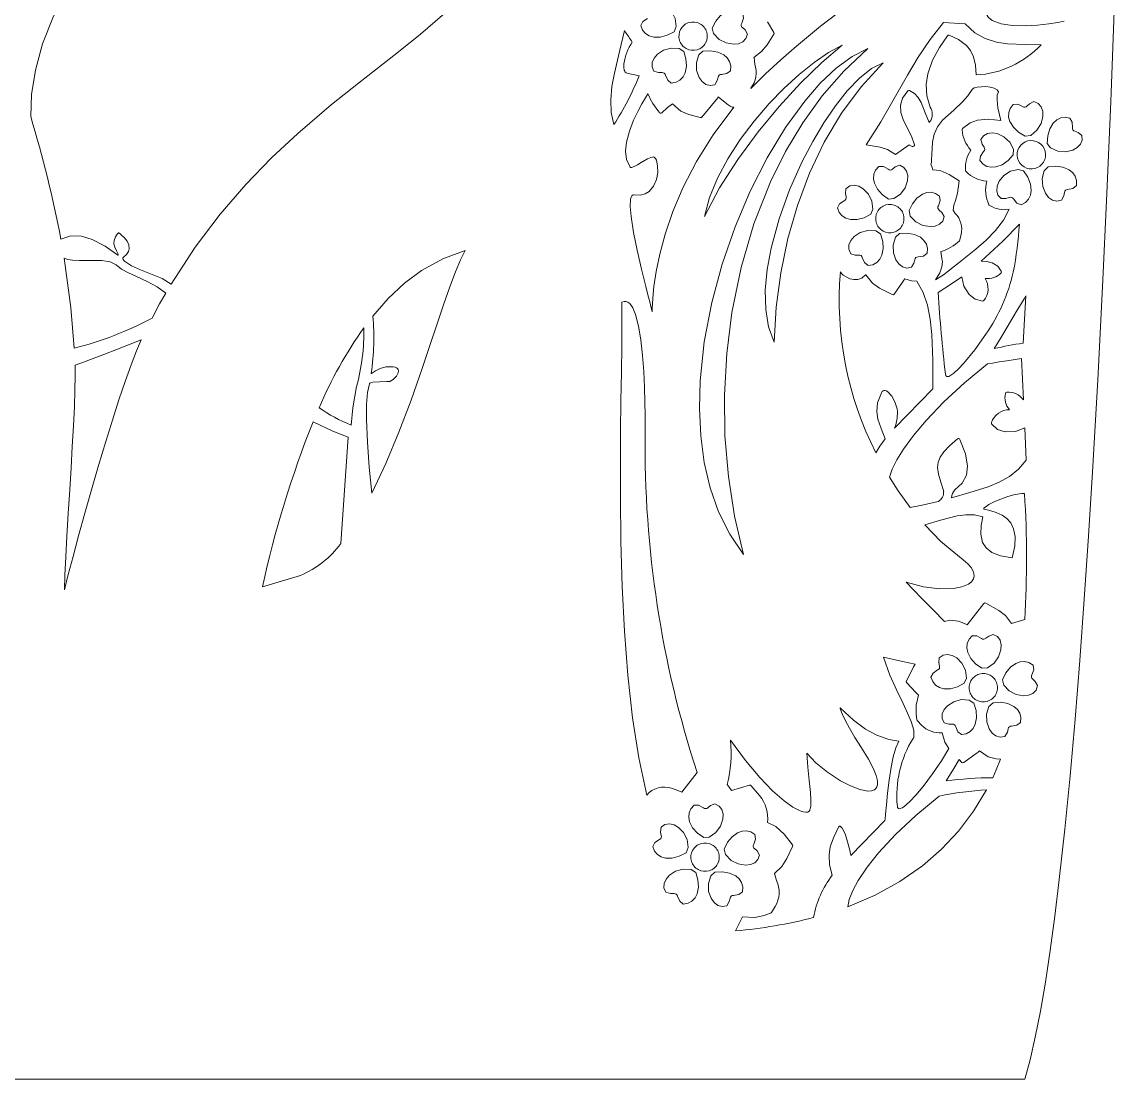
# Model space of a CAD drawing. Header units: millimetres. Extents: x -293 to 293, y -280 to 280.
# Drawn here: x -57.1 to 289.4, y -280.3 to 55 of the extents above; entities that cross this region are included whole.
import ezdxf

# ---------------------------------------------------------------- set-up
doc = ezdxf.new("R2010")
doc.units = ezdxf.units.MM

msp = doc.modelspace()

# ---------------------------------------------------------------- linework, layer by layer
at = {"color": 7, "linetype": 'Continuous', "lineweight": 15}
for p, q in [((134.04, 52.25), (134.29, 51.91)), ((149.83, 51.93), (150.51, 53.55)), ((161.94, 53.02), (162.35, 51.31)), ((181.5, 51.63), (179.44, 55.08)), ((235.31, 54.88), (242.16, 54.38)), ((179.3, 47.73), (181.48, 51.1)), ((152.87, 45.62), (151.41, 46.59)), ((158.94, 45.75), (157.64, 44.56)), ((175.18, 43.65), (175.07, 43.76)), ((175.44, 41.6), (175.18, 43.65)), ((163.68, 30.99), (163.75, 31.29)), ((158.65, 24.86), (163.68, 30.99)), ((154.5, 25.65), (158.14, 24.69)), ((231.01, 23.49), (230.69, 23.15)), ((261.2, 18.77), (262.94, 19.04)), ((215.21, 15.28), (210.79, 16.05)), ((224.38, 16.08), (220.03, 12.92)), ((225.31, 15.54), (224.38, 16.08)), ((257.41, 12.89), (257.48, 14.65)), ((268.19, 16.5), (269.22, 15.07)), ((260.68, 7.77), (258.99, 8.26)), ((268.45, 9.01), (267.2, 7.77)), ((240.25, 4.6), (237.07, 6.66)), ((239.75, 0.75), (240.25, 4.6)), ((217.82, -1.16), (219.57, -1.03)), ((212.23, -5.94), (212.91, -4.32)), ((224.34, -4.84), (224.75, -6.56)), ((239.01, -5.71), (238.31, -4.64)), ((215.27, -12.24), (213.81, -11.27)), ((221.35, -12.12), (220.05, -13.3)), ((240.38, -14.39), (240.85, -12.41)), ((-43.66, -19.92), (-43.67, -19.92)), ((210.55, -25.21), (210.69, -25.15)), ((219.66, -31.32), (222.3, -27.49)), ((235.31, -25.25), (232.73, -26.77)), ((214.97, -29.38), (219.02, -31.48)), ((261.41, -31.82), (260.55, -46.89)), ((260.04, -51.72), (260.64, -64.9)), ((231.87, -61.33), (219.73, -73.86)), ((261.04, -73.73), (261.5, -83.99)), ((46.44, -76.67), (44.05, -110.41)), ((31.29, -120.53), (19.23, -124.21)), ((248.04, -129.45), (242.84, -136.18)), ((252.83, -131.66), (248.69, -129.32)), ((261.05, -134.51), (256.88, -135.75)), ((225.43, -150.24), (223.52, -154.03)), ((247.46, -149.97), (249.22, -149.84)), ((223.6, -154.6), (226.49, -157.66)), ((241.88, -154.75), (242.56, -153.13)), ((253.99, -153.66), (254.4, -155.37)), ((244.92, -161.05), (243.46, -160.08)), ((250.99, -160.93), (249.69, -162.11)), ((226.61, -164.43), (226.85, -166.37)), ((226.99, -166.65), (228.31, -168.05)), ((240.23, -178.97), (241.08, -179.87)), ((241.74, -179.93), (245.67, -177.03)), ((251.94, -178.71), (253.34, -178.88)), ((157.09, -183.08), (152.29, -189.31)), ((173.73, -187.12), (167.99, -188.82)), ((176.91, -190.36), (174.25, -187.28)), ((216.6, -198.42), (205.93, -209.43)), ((159.21, -203.71), (160.97, -203.58)), ((187.34, -206.01), (184.74, -202.67)), ((153.63, -208.49), (154.3, -206.87)), ((165.74, -207.4), (166.15, -209.11)), ((185.54, -210.37), (187.4, -206.54)), ((156.67, -214.8), (155.21, -213.82)), ((162.74, -214.67), (161.44, -215.86)), ((182.3, -217.32), (181.64, -215.12)), ((178.4, -228.39), (180.43, -227.64)), ((180.68, -227.44), (181.86, -225.56)), ((169.31, -233.32), (171.5, -228.86)), ((261.04, -280.33), (-261.28, -280.33))]:
    msp.add_line(p, q, dxfattribs=at)
at = {"color": 7, "linetype": 'Continuous', "lineweight": 15, "flags": 128}
for points in [[(23.61, 115.96), (12.69, 111.82), (2.75, 107.15), (-6.26, 102.03), (-14.36, 96.51), (-21.6, 90.66), (-27.89, 84.68), (-33.42, 78.51), (-38.22, 72.22), (-42.32, 65.89), (-47.03, 56.89), (-50.49, 48.11), (-52.78, 39.74), (-54.02, 31.98), (-54.29, 25.01)], [(-9.73, -28.13), (-2.09, -16.44), (5.82, -5.96), (13.92, 3.46), (22.14, 11.96), (30.41, 19.67), (41.17, 28.84), (51.73, 37.22), (61.9, 45.15), (69.33, 51.11), (76.36, 57.13), (82.93, 63.34), (88.95, 69.91), (94.37, 76.96), (99.09, 84.65), (103.05, 93.11)], [(150.51, 53.55), (150.16, 56.07), (149.05, 58.27), (147.41, 59.96), (145.99, 60.77), (144.53, 61.1), (143.13, 60.87), (141.9, 59.99)], [(273.55, 55.21), (271.59, 54.84), (268.67, 54.4), (265.11, 54.01), (261.24, 53.78), (257.21, 53.85), (253.57, 54.37), (250.7, 55.46), (249.55, 56.39), (248.84, 57.58), (248.64, 59.05), (249.01, 60.82)], [(141.36, 56.14), (139.93, 55.17), (139.26, 53.88)], [(171.64, 57.65), (170.34, 58.49), (168.97, 58.84), (167.56, 58.74), (166.18, 58.23), (164.46, 56.99), (163.01, 55.22), (161.94, 53.02)], [(171.27, 54.59), (171.85, 56.22), (171.64, 57.65)], [(289.42, 58.38), (288.35, 29.79), (287.14, 0.56), (285.77, -28.97), (284.26, -58.49), (282.59, -87.65), (281.31, -108.1), (279.95, -128.08), (278.52, -147.49), (277.01, -166.19), (275.42, -184.09), (273.75, -201.04), (272.01, -216.95), (270.58, -228.63), (269.11, -239.53), (267.59, -249.6), (266.03, -258.77), (264.41, -266.98), (262.75, -274.19), (261.04, -280.33)], [(130.71, 22.46), (129.85, 26.26), (129.71, 30.3), (130.11, 34.51), (130.89, 38.81), (132.51, 45.62), (134.04, 52.25)], [(139.26, 53.88), (139.81, 52.44), (140.72, 51.35), (141.92, 50.61), (143.34, 50.21), (145.45, 50.2), (147.67, 50.77), (149.83, 51.93)], [(173.09, 51.17), (172.32, 52.47), (171.52, 53.22)], [(210.79, 16.05), (215.35, 23.31), (219.59, 30.71), (223.81, 38.11), (227.29, 43.85), (231.08, 49.46), (235.31, 54.88)], [(242.16, 54.38), (245.22, 51.61), (248.54, 49.75), (252.04, 48.63), (255.62, 48.06), (261.14, 47.83), (266.22, 47.77)], [(162.35, 51.31), (164.11, 49.47), (166.3, 48.35), (168.62, 47.94), (170.24, 48.12), (171.62, 48.72), (172.61, 49.73), (173.09, 51.17)], [(236.52, 50.61), (233.98, 46.87), (231.82, 42.85), (230.32, 38.6), (229.78, 35.13), (229.97, 31.57), (231.01, 27.95)], [(245.67, 38.19), (245.45, 41.35), (244.83, 43.92), (243.87, 45.97), (242.59, 47.58), (240.07, 49.45), (237.1, 50.78)], [(151.41, 46.59), (148.86, 46.74), (146.49, 46.07), (144.52, 44.79), (143.46, 43.55), (142.85, 42.18), (142.81, 40.76), (143.44, 39.38)], [(148.92, 35.62), (150.45, 35.89), (151.69, 36.57), (152.65, 37.6), (153.31, 38.92), (153.73, 40.99), (153.59, 43.28), (152.87, 45.62)], [(171.86, -113.95), (167.45, -107.43), (163.93, -100.33), (161.25, -92.72), (159.37, -84.69), (158.25, -76.3), (157.83, -67.64), (158.08, -58.78), (159.41, -46.42), (161.79, -34.02), (165.09, -21.79), (169.19, -9.93), (173.98, 1.37), (179.33, 11.91), (185.12, 21.49), (191.24, 29.9), (196.2, 35.57), (201.23, 40.31), (206.27, 44.01), (211.25, 46.58)], [(167.7, 39.51), (167.81, 41.05), (167.44, 42.42), (166.67, 43.6), (165.55, 44.56), (163.64, 45.46), (161.39, 45.88), (158.94, 45.75)], [(159.51, -6.65), (161.07, -0.64), (163.56, 5.49), (166.83, 11.64), (170.75, 17.7), (175.17, 23.56), (179.95, 29.11), (184.67, 33.95), (189.45, 38.32), (194.2, 42.12), (198.79, 45.27), (203.09, 47.67)], [(203.09, 47.67), (196.68, 42.13), (189.95, 35.56), (183.14, 28.18), (176.5, 20.18), (169.99, 11.37), (164.24, 2.35), (159.51, -6.65)], [(211.25, 46.58), (203.7, 39.44), (196.84, 31.56), (190.68, 23.02), (185.2, 13.89), (180.41, 4.25), (175.16, -9.03), (171.09, -22.9), (168.16, -37.18), (166.52, -50.16), (165.79, -63.22), (165.96, -76.25), (167.04, -89.13), (169.01, -101.73), (171.86, -113.95)], [(175.07, 43.76), (177.58, 45.61), (179.3, 47.73)], [(133.87, 41.75), (133.92, 40.53), (134.03, 39.72), (134.15, 39.35), (134.34, 39.09), (134.61, 38.9), (135.27, 38.69), (136.27, 38.49), (137.34, 38.25), (138.7, 37.87)], [(157.64, 44.56), (156.89, 42.13), (156.97, 39.66), (157.74, 37.44), (158.69, 36.11), (159.87, 35.19), (161.24, 34.81), (162.73, 35.09)], [(181.61, -46.57), (179.8, -41.72), (178.87, -36.19), (178.75, -30.09), (179.35, -23.55), (180.61, -16.7), (183.13, -7.48), (186.47, 1.75), (190.48, 10.72), (193.81, 17.1), (197.35, 23.03), (201.02, 28.41), (204.76, 33.11), (208.66, 37.17), (212.48, 40.2), (216.13, 42.08)], [(216.13, 42.08), (209.13, 34.47), (202.91, 26.03), (197.46, 16.86), (192.79, 7.08), (188.92, -3.22), (185.9, -13.72), (183.67, -24.52), (182.23, -35.5), (181.61, -46.57)], [(143.44, 39.38), (144.89, 38.95), (146, 38.94)], [(164.84, 38.35), (166.54, 38.63), (167.7, 39.51)], [(147.11, 38.11), (147.79, 36.53), (148.92, 35.62)], [(162.73, 35.09), (163.5, 36.4), (163.77, 37.47)], [(135.84, 8.99), (134.77, 11.35), (134.45, 14.03), (134.73, 16.92), (135.64, 20.42), (136.96, 23.83), (138.29, 26.64), (139.6, 29.07), (140.73, 30.99), (141.51, 32.25)], [(163.75, 31.29), (165.47, 29.86), (166.94, 28.71), (167.61, 28.28), (168.2, 28.02), (168.72, 27.95)], [(174.13, 33.89), (174.15, 33.95), (174.16, 34)], [(223.93, 33.15), (222.3, 30.82), (221.65, 28.58), (221.79, 26.3), (222.52, 24.06), (223.79, 21.44), (225.11, 18.8), (226.05, 16.08)], [(230.69, 23.15), (229.51, 26.21), (228.19, 29.49), (227.25, 31.04), (226.04, 32.34), (224.48, 33.28)], [(234.98, 23.81), (238.51, 26.99), (241.29, 29.65), (243, 31.58), (244.36, 33.54)], [(244.36, 33.54), (244.63, 33.83), (245.06, 34.08), (245.98, 34.36), (248.72, 34.53), (250.13, 34.36), (251.36, 34.02), (252.26, 33.51), (252.54, 33.19), (252.68, 32.82)], [(252.68, 32.82), (252.33, 31.77), (252.26, 30.36), (252.54, 27.77), (253.02, 25.5), (253.5, 23.7)], [(168.72, 27.95), (162.23, 19.21), (156.93, 10.71), (152.7, 2.56), (149.42, -5.14), (146.97, -12.27), (145.26, -18.61), (144.11, -24.19), (143.41, -28.89), (143.05, -32.62), (142.94, -34.44), (142.89, -35.79), (142.87, -36.9), (142.86, -36.97), (142.86, -36.98), (142.86, -36.99), (142.86, -36.99), (142.86, -36.99), (142.86, -36.99), (142.85, -36.99), (142.85, -36.99), (142.85, -36.99), (142.85, -36.99), (142.85, -36.98), (142.84, -36.94), (142.83, -36.87)], [(145.94, 26.18), (147.75, 27.86), (149.35, 28.99)], [(149.35, 28.99), (151.95, 26.7), (154.5, 25.65)], [(257.36, 28.81), (256.42, 27.59), (255.96, 26.24), (255.95, 24.83), (256.35, 23.41), (257.44, 21.61), (259.09, 20.01), (261.2, 18.77)], [(260.38, 28.2), (258.81, 28.9), (257.36, 28.81)], [(263.94, 29.74), (262.58, 29.08), (261.76, 28.34)], [(262.94, 19.04), (264.91, 20.65), (266.21, 22.75), (266.79, 25.03), (266.75, 26.66), (266.26, 28.07), (265.33, 29.15), (263.94, 29.74)], [(275.39, 24.48), (273.87, 24.76), (272.47, 24.56), (271.21, 23.93), (270.12, 22.93), (269.01, 21.13), (268.34, 18.94), (268.19, 16.5)], [(276.22, 21.51), (276.13, 23.23), (275.39, 24.48)], [(231.28, 9.9), (231.43, 10.44), (231.5, 11.26), (231.55, 12.98), (231.83, 16.89), (232.36, 19.4), (233.36, 21.77), (234.98, 23.81)], [(253.5, 23.7), (249.4, 24.13), (246.07, 23.9), (243.71, 22.98), (241.31, 21.18)], [(257.48, 14.65), (256.27, 16.89), (254.46, 18.57), (252.34, 19.58), (250.73, 19.84), (249.25, 19.64), (248.01, 18.93), (247.16, 17.68)], [(247.16, 17.68), (247.55, 16.21), (248.13, 15.27)], [(269.22, 15.07), (271.55, 14.05), (274.01, 13.84), (276.3, 14.35), (277.73, 15.14), (278.78, 16.21), (279.31, 17.53), (279.21, 19.04)], [(279.21, 19.04), (278, 19.95), (276.97, 20.34)], [(220.03, 12.92), (217.56, 14.56), (215.21, 15.28)], [(248, 13.89), (247, 12.48), (246.82, 11.04)], [(143.38, 12.18), (142.94, 12.16), (142.41, 12.01), (141.42, 11.56), (139.42, 10.4), (138.21, 9.68), (137.15, 9.12), (136.32, 8.84), (136.17, 8.83), (136.03, 8.85), (135.92, 8.9), (135.84, 8.99)], [(137.16, 0.16), (139.05, 0.09), (140.62, 0.49), (141.91, 1.26), (143.33, 2.95), (144.21, 5.04), (144.61, 7.27), (144.59, 9.37), (144.19, 11.15), (143.94, 11.66), (143.65, 12.04)], [(246.82, 11.04), (247.84, 9.88), (249.07, 9.17), (250.45, 8.9), (251.92, 9.01), (253.91, 9.74), (255.78, 11.06), (257.41, 12.89)], [(214.76, 9.15), (213.73, 8), (213.17, 6.69), (213.05, 5.29), (213.34, 3.84), (214.29, 1.96), (215.81, 0.24), (217.82, -1.16)], [(217.73, 8.3), (216.21, 9.13), (214.76, 9.15)], [(221.4, 9.57), (219.99, 9.01), (219.12, 8.33)], [(219.57, -1.03), (221.66, 0.43), (223.12, 2.42), (223.88, 4.64), (223.96, 6.27), (223.59, 7.72), (222.74, 8.87), (221.4, 9.57)], [(231.87, 8.12), (231.58, 9.13), (231.28, 9.9)], [(237.07, 6.66), (234.24, 7.9), (231.87, 8.12)], [(258.99, 8.26), (256.52, 7.64), (254.46, 6.28), (252.97, 4.46), (252.33, 2.97), (252.16, 1.48), (252.55, 0.11), (253.57, -1.02)], [(259.93, -2.95), (261.3, -2.24), (262.28, -1.21), (262.88, 0.06), (263.12, 1.51), (262.89, 3.61), (262.07, 5.75), (260.68, 7.77)], [(267.2, 7.77), (266.55, 5.31), (266.74, 2.85), (267.6, 0.66), (268.6, -0.63), (269.83, -1.49), (271.21, -1.81), (272.69, -1.47)], [(277.46, 3.15), (277.5, 4.7), (277.08, 6.05), (276.26, 7.2), (275.11, 8.11), (273.16, 8.93), (270.89, 9.25), (268.45, 9.01)], [(142.83, -36.87), (142.74, -36.45), (142.55, -35.67), (142.07, -33.81), (141.49, -31.57), (140.81, -28.91), (139.46, -23.41), (138.09, -17.43), (136.95, -11.8), (136.16, -6.74), (135.88, -3.5), (136.01, -1.15), (136.18, -0.54), (136.43, -0.12), (136.58, 0.03), (136.75, 0.12), (136.95, 0.17), (137.16, 0.16)], [(204.3, 2.12), (204.15, 0.61), (204.36, -0.47)], [(212.91, -4.32), (212.56, -1.79), (211.45, 0.41), (209.81, 2.1), (208.4, 2.91), (206.94, 3.23), (205.53, 3), (204.3, 2.12)], [(234.04, -0.21), (232.75, 0.63), (231.37, 0.98), (229.96, 0.87), (228.58, 0.36), (226.87, -0.87), (225.41, -2.64), (224.34, -4.84)], [(238.31, -4.64), (238.61, -3.1), (239.1, -1.65), (239.75, 0.75)], [(272.69, -1.47), (273.4, -0.14), (273.62, 0.94)], [(274.66, 1.87), (276.35, 2.22), (277.46, 3.15)], [(203.76, -1.72), (202.34, -2.7), (201.66, -3.98)], [(233.67, -3.27), (234.25, -1.65), (234.04, -0.21)], [(253.57, -1.02), (255.08, -0.99), (256.13, -0.66)], [(257.45, -1.12), (258.57, -2.42), (259.93, -2.95)], [(201.66, -3.98), (202.21, -5.42), (203.12, -6.51), (204.32, -7.26), (205.74, -7.66), (207.85, -7.67), (210.07, -7.09), (212.23, -5.94)], [(224.75, -6.56), (226.51, -8.39), (228.71, -9.52), (231.02, -9.92), (232.64, -9.74), (234.02, -9.15), (235.02, -8.14), (235.5, -6.7)], [(235.5, -6.7), (234.73, -5.39), (233.92, -4.64)], [(256.15, -4.39), (254.29, -7.86), (251.79, -11.12), (248.83, -14.18), (245.57, -17.08), (240.27, -21.32), (235.31, -25.25)], [(247.28, -20.84), (254.1, -14.47), (259.35, -9.1)], [(-44.72, -13.89), (-41.52, -12.87), (-38.19, -12.95), (-34.76, -13.96), (-30.68, -16.09), (-26.65, -18.97)], [(-27.05, -17.61), (-27.63, -16.45), (-27.86, -15.35), (-27.81, -14.35), (-27.4, -13.11), (-26.84, -12.25), (-26.51, -11.95), (-26.45, -11.92), (-26.39, -11.89), (-26.36, -11.89), (-26.34, -11.89), (-26.32, -11.9)], [(-26.32, -11.9), (-26.2, -11.99), (-26.02, -12.13), (-25.56, -12.49), (-24.5, -13.51), (-23.72, -14.52), (-23.17, -15.69), (-23.06, -16.96), (-23.31, -17.83), (-23.9, -18.72), (-24.88, -19.6)], [(213.81, -11.27), (211.27, -11.12), (208.89, -11.8), (206.92, -13.08), (205.86, -14.31), (205.26, -15.69), (205.22, -17.11), (205.84, -18.49)], [(211.33, -22.24), (212.85, -21.98), (214.09, -21.29), (215.05, -20.26), (215.72, -18.95), (216.13, -16.87), (215.99, -14.59), (215.27, -12.24)], [(220.05, -13.3), (219.29, -15.74), (219.38, -18.2), (220.15, -20.42), (221.09, -21.75), (222.27, -22.67), (223.64, -23.05), (225.13, -22.78)], [(230.1, -18.36), (230.21, -16.82), (229.85, -15.44), (229.07, -14.26), (227.96, -13.3), (226.05, -12.4), (223.79, -11.99), (221.35, -12.12)], [(-43.67, -19.92), (-41.59, -35.56), (-40.52, -48.47)], [(-27.19, -22.07), (-29.11, -21.06), (-31.71, -20.64), (-36.46, -20.62), (-38.82, -20.65), (-40.99, -20.57), (-42.47, -20.34), (-43.66, -19.92)], [(-26.65, -18.97), (-26.63, -18.98), (-26.62, -18.98), (-26.61, -18.98), (-26.6, -18.98), (-26.58, -18.97), (-26.57, -18.96), (-26.56, -18.94), (-26.55, -18.84), (-26.56, -18.7), (-26.64, -18.4), (-27.05, -17.61)], [(-24.88, -19.6), (-24.99, -19.71), (-25.06, -19.84), (-25.08, -19.96), (-25.05, -20.16), (-24.96, -20.35), (-24.72, -20.68), (-24.57, -20.83)], [(83.58, -17.53), (82.08, -20.43), (80.45, -24.29), (78.69, -29), (76.79, -34.43), (74.65, -40.77), (72.36, -47.63), (69.91, -54.88), (66.37, -64.94), (62.55, -75.12), (58.42, -85.07), (53.98, -94.47)], [(54.21, -38.31), (59.12, -32.72), (64.29, -27.89), (69.71, -23.84), (76.45, -20.11), (83.58, -17.53)], [(205.84, -18.49), (207.3, -18.92), (208.4, -18.92)], [(209.51, -19.75), (210.2, -21.33), (211.33, -22.24)], [(225.13, -22.78), (225.9, -21.47), (226.17, -20.4)], [(227.25, -19.52), (228.95, -19.24), (230.1, -18.36)], [(232.73, -26.77), (234.15, -24.55), (234.8, -22.69), (234.92, -21.1), (234.69, -19.42), (234.4, -17.82)], [(-11.44, -31.01), (-14.13, -29.04), (-17.34, -27.34), (-20.7, -25.78), (-23.22, -24.59), (-25.44, -23.37), (-27.19, -22.07)], [(-24.57, -20.83), (-22.3, -22.33), (-19.4, -23.64), (-16.23, -24.87), (-12.63, -26.38), (-9.73, -28.13)], [(202.55, -24.21), (202.67, -24.46), (202.9, -24.77), (203.49, -25.31), (205.54, -26.43), (206.8, -26.73), (208.1, -26.7), (209.38, -26.23), (210.55, -25.21)], [(253.61, -24.07), (252.47, -22.49), (250.7, -21.44), (249.03, -20.98), (247.28, -20.84)], [(210.69, -25.15), (212.77, -27.82), (214.97, -29.38)], [(222.3, -27.49), (222.71, -26.89), (223.02, -26.43)], [(223.02, -26.43), (225.13, -27.1), (226.87, -27.19)], [(226.87, -27.19), (228.81, -30.8), (230.18, -34.85), (231.08, -39.3), (231.59, -44.13), (231.88, -52.38), (231.87, -61.33)], [(233.6, -30.78), (237.87, -28.09), (241.05, -25.85)], [(241.05, -25.85), (241.74, -28.8), (243.41, -31.43), (245.33, -32.9), (247.71, -33.53)], [(-15.8, -38.92), (-13.38, -34.43), (-11.44, -31.01)], [(141.12, -190.22), (138.61, -178.45), (136.64, -165.7), (135.15, -152.23), (134.08, -138.27), (133.37, -124.06), (132.96, -109.84), (132.79, -95.86), (132.77, -85.19), (132.84, -74.93), (132.95, -65.2), (133.09, -56.11), (133.21, -47.78), (133.29, -40.33), (133.29, -33.86)], [(133.29, -33.86), (133.97, -33.64), (134.6, -33.64), (135.19, -33.86), (135.74, -34.29), (136.73, -35.72), (137.58, -37.8), (138.52, -41.46), (139.24, -45.87), (139.79, -50.75), (140.17, -55.86), (140.42, -60.92), (140.57, -65.61), (140.63, -69.76), (140.64, -73.12), (140.62, -75.45)], [(251.36, -48.61), (252.31, -47.07), (253.74, -44.68), (255.47, -41.8), (257.29, -38.74), (258.66, -36.45), (259.87, -34.42), (260.82, -32.82), (261.41, -31.82)], [(248.73, -44.06), (245.22, -48.95), (241.71, -53.23), (240.04, -55.03), (238.56, -56.39), (237.34, -57.23), (236.96, -57.4), (236.64, -57.47), (236.36, -57.44), (236.2, -57.35), (236.07, -57.2), (235.97, -56.99), (235.91, -56.72)], [(-43.57, -125.1), (-42.37, -120.28), (-40.86, -114.5), (-39.09, -107.95), (-37.11, -100.83), (-34.97, -93.35), (-32.73, -85.7), (-30.44, -78.1), (-28.34, -71.32), (-26.28, -64.9), (-24.3, -58.99), (-22.44, -53.74), (-20.74, -49.31), (-19.25, -45.85)], [(-19.25, -45.85), (-22.73, -47.21), (-26.8, -48.8), (-31.12, -50.49), (-34.44, -51.77), (-37.53, -52.93), (-40.21, -53.9)], [(249.22, -53.43), (250.85, -53.18), (252.98, -52.84), (255.33, -52.47), (257.98, -52.05), (260.04, -51.72)], [(-40.21, -53.9), (-40.16, -57.29), (-40.24, -61.75), (-40.44, -67.08), (-40.73, -73.1), (-41.08, -79.61), (-41.49, -86.43), (-41.91, -93.36), (-42.37, -100.89), (-42.8, -108.09), (-43.17, -114.69), (-43.43, -120.44), (-43.57, -125.1)], [(60.72, -54.38), (58.42, -54.39), (56.53, -54.91), (55.09, -55.64), (54.15, -56.27), (53.87, -56.45), (53.78, -56.48), (53.76, -56.49), (53.75, -56.49), (53.73, -56.48), (53.73, -56.47), (53.72, -56.47), (53.72, -56.45), (53.72, -56.43), (53.72, -56.41)], [(59.64, -59.02), (60.74, -58.38), (61.72, -57.38), (62.32, -56.25), (62.4, -55.7), (62.27, -55.21), (62.06, -54.93), (61.74, -54.69), (61.3, -54.5), (60.72, -54.38)], [(218.1, -89.39), (218.95, -86.86), (220.44, -83.87), (222.54, -80.5), (225.77, -76.12), (229.74, -71.41), (235.37, -65.5), (241.9, -59.45), (249.22, -53.43)], [(49.12, -60.67), (47.92, -67.39), (47.36, -72.86)], [(53.98, -94.47), (53.13, -86.16), (52.52, -78.24), (52.23, -71.11), (52.26, -66.33), (52.56, -62.49), (53.15, -59.76)], [(53.15, -59.76), (53.21, -59.66), (53.33, -59.56), (53.5, -59.48), (54.22, -59.29), (56.32, -59.12), (58.66, -59.08), (59.35, -59.06), (59.53, -59.04), (59.64, -59.02)], [(220.6, -67.74), (219.88, -65.52), (218.89, -63.7), (217.65, -62.33), (217.17, -62.03), (216.71, -61.9), (216.39, -61.9), (216.09, -62.02), (215.82, -62.24), (215.6, -62.58)], [(215.6, -62.58), (214.37, -65.77), (214.09, -68.5), (214.5, -71), (215.54, -73.93), (216.79, -77.18)], [(35.31, -71.81), (41.6, -74.81), (46.44, -76.67)], [(261.04, -73.73), (258.13, -74.92), (254.87, -75.05), (252.46, -74.24), (250.54, -72.51)], [(216.79, -77.18), (215.12, -79.59), (213.81, -81.63)], [(239.7, -77.22), (237.15, -79.39), (235.35, -81.31), (234.19, -83.04), (233.58, -84.67), (233.42, -86.27), (233.73, -88.48), (234.44, -90.97), (235.34, -93.92)], [(238.89, -93.44), (241.25, -91.29), (242.57, -88.79), (242.93, -85.91), (242.24, -81.97), (240.46, -77.4)], [(261.5, -83.99), (259.09, -86.89), (256.21, -89.19), (252.97, -91), (249.46, -92.45), (243.65, -94.26), (237.82, -95.91)], [(224.69, -98.97), (220.88, -93.72), (218.1, -89.39)], [(248.11, -99.2), (249.61, -98.08), (251.77, -96.99), (255.72, -95.53), (257.62, -95.01), (259.26, -94.67), (260.28, -94.56), (260.98, -94.61)], [(233.64, -97.08), (228.5, -98.26), (224.69, -98.97)], [(257.04, -114.92), (257.86, -111.22), (257.98, -108.2), (257.52, -105.78), (256.61, -103.9), (255.37, -102.48), (253.93, -101.44), (252.02, -100.57), (250.25, -100.05), (249.11, -99.79), (248.33, -99.58), (248.21, -99.53), (248.11, -99.47), (248.05, -99.41), (248.03, -99.36), (248.04, -99.31), (248.06, -99.26), (248.11, -99.2)], [(229.36, -104.53), (234.35, -103.02), (239.59, -101.64), (242.36, -101.28), (245.08, -101.33), (247.72, -101.93)], [(247.72, -101.93), (247.24, -104.67), (247.12, -107.45), (247.7, -110.07), (248.8, -111.81), (250.63, -113.25), (253.33, -114.32), (257.04, -114.92)], [(241.51, -115.63), (234.48, -109.74), (229.36, -104.53)], [(223.46, -122.65), (228.96, -124.18), (234.03, -124.84), (238.43, -124.74), (241.13, -124.2), (243.21, -123.32), (244.19, -122.55), (244.82, -121.66), (245.06, -120.64), (244.82, -119.38), (244.02, -118), (242.97, -116.84), (241.51, -115.63)], [(235.62, -135.12), (232.03, -131.47), (228.42, -127.87), (225.77, -125.16), (223.46, -122.65)], [(256.88, -135.75), (254.94, -133.22), (252.83, -131.66)], [(239.9, -135.06), (237.39, -134.76), (235.62, -135.12)], [(242.84, -136.18), (241.23, -135.5), (239.9, -135.06)], [(244.41, -139.66), (243.38, -140.81), (242.82, -142.12), (242.7, -143.52), (242.99, -144.97), (243.94, -146.85), (245.46, -148.57), (247.46, -149.97)], [(247.37, -140.51), (245.86, -139.68), (244.41, -139.66)], [(251.05, -139.24), (249.63, -139.8), (248.76, -140.48)], [(249.22, -149.84), (251.31, -148.38), (252.77, -146.39), (253.52, -144.17), (253.6, -142.54), (253.23, -141.09), (252.39, -139.94), (251.05, -139.24)], [(216.24, -146.49), (222.24, -147.89), (226.34, -148.72)], [(225.88, -171.91), (225.92, -169.62), (225.06, -166.83), (223.91, -164.23), (222.44, -161.22), (220.43, -157.05), (218.3, -152.16), (216.24, -146.49)], [(226.34, -148.72), (225.81, -149.54), (225.43, -150.24)], [(233.95, -146.69), (233.8, -148.2), (234.01, -149.28)], [(242.56, -153.13), (242.21, -150.6), (241.1, -148.4), (239.46, -146.71), (238.04, -145.91), (236.58, -145.58), (235.18, -145.81), (233.95, -146.69)], [(263.69, -149.02), (262.39, -148.18), (261.02, -147.83), (259.61, -147.94), (258.23, -148.45), (256.51, -149.68), (255.06, -151.45), (253.99, -153.66)], [(233.41, -150.53), (231.98, -151.51), (231.31, -152.79)], [(263.32, -152.08), (263.9, -150.46), (263.69, -149.02)], [(231.31, -152.79), (231.86, -154.23), (232.77, -155.32), (233.97, -156.07), (235.39, -156.47), (237.5, -156.48), (239.72, -155.9), (241.88, -154.75)], [(254.4, -155.37), (256.16, -157.2), (258.35, -158.33), (260.67, -158.73), (262.29, -158.55), (263.67, -157.96), (264.66, -156.95), (265.14, -155.51)], [(265.14, -155.51), (264.37, -154.2), (263.57, -153.45)], [(226.49, -157.66), (226.96, -158.14), (227.34, -158.49)], [(227.34, -158.49), (226.56, -161.74), (226.61, -164.43)], [(209.27, -175.24), (207.14, -171.91), (205.44, -169.02), (204.15, -166.63), (203.13, -164.48), (202.6, -163.11), (202.5, -162.74), (202.49, -162.65), (202.5, -162.59), (202.51, -162.58), (202.51, -162.57), (202.52, -162.56), (202.54, -162.56), (202.55, -162.56), (202.57, -162.57), (202.58, -162.58), (202.63, -162.63)], [(202.63, -162.63), (206.7, -166.49), (210.57, -169.32), (214.17, -171.26), (217.96, -172.58), (221.15, -173.08)], [(243.46, -160.08), (240.91, -159.93), (238.54, -160.61), (236.57, -161.89), (235.51, -163.12), (234.9, -164.5), (234.86, -165.92), (235.49, -167.3)], [(240.97, -171.05), (242.5, -170.79), (243.74, -170.1), (244.7, -169.07), (245.36, -167.76), (245.78, -165.68), (245.64, -163.4), (244.92, -161.05)], [(249.69, -162.11), (248.94, -164.55), (249.02, -167.01), (249.79, -169.23), (250.74, -170.56), (251.92, -171.48), (253.29, -171.86), (254.78, -171.59)], [(259.75, -167.17), (259.86, -165.63), (259.49, -164.25), (258.72, -163.07), (257.6, -162.11), (255.69, -161.21), (253.44, -160.8), (250.99, -160.93)], [(235.49, -167.3), (236.94, -167.73), (238.05, -167.73)], [(239.16, -168.56), (239.84, -170.15), (240.97, -171.05)], [(254.78, -171.59), (255.55, -170.28), (255.82, -169.21)], [(256.89, -168.33), (258.59, -168.05), (259.75, -167.17)], [(167.73, -172.82), (172.49, -179.27), (176.97, -184.6), (181.08, -188.85), (184.73, -192.05), (187.49, -194.02), (189.77, -195.23), (190.76, -195.56), (191.58, -195.69), (192.25, -195.62)], [(221.15, -173.08), (220.16, -175.23), (219.33, -178.05), (218.66, -181.33), (218.03, -185.48), (217.55, -189.6), (217.19, -193.3), (216.92, -196.24), (216.73, -197.9), (216.66, -198.28), (216.62, -198.38), (216.61, -198.4), (216.6, -198.42)], [(225.61, -172.27), (225.8, -172.07), (225.88, -171.91)], [(234.82, -170.52), (235.75, -173.41), (237, -175.47)], [(191.92, -176.95), (194.83, -180), (198.53, -183), (202.6, -185.65), (205.79, -187.32), (208.74, -188.47), (211.27, -188.97), (212.43, -188.91), (213.36, -188.57), (213.82, -188.18), (214.15, -187.65), (214.34, -186.97), (214.32, -185.65), (213.92, -183.96), (213.09, -181.88), (211.53, -178.87), (209.27, -175.24)], [(237, -175.47), (234.61, -179.41), (231.8, -183.53), (228.82, -187.47), (226.55, -190.2), (224.47, -192.4), (222.72, -193.91), (222.17, -194.27), (221.69, -194.48), (221.29, -194.56), (221.05, -194.51), (220.86, -194.37), (220.72, -194.14), (220.64, -193.81)], [(245.67, -177.03), (246.29, -176.58), (246.75, -176.23)], [(246.75, -176.23), (249.44, -178.04), (251.94, -178.71)], [(192.25, -195.62), (192.49, -195.5), (192.7, -195.29), (192.86, -195.01), (193.16, -193.7), (193.21, -191.8), (193.07, -189.41), (192.7, -185.64), (192.27, -181.4), (191.92, -176.95)], [(236.09, -185.7), (238.54, -181.76), (240.23, -178.97)], [(253.34, -178.88), (252.03, -182.26), (250.91, -184.72)], [(167.99, -188.82), (167.3, -187.72), (166.68, -186.91)], [(152.29, -189.31), (150.48, -188.54), (148.99, -188.05)], [(248.96, -188.55), (244.82, -195.33), (240.06, -201.62), (234.65, -207.4), (228.57, -212.66), (221.47, -217.6), (213.58, -221.93), (204.88, -225.63)], [(204.88, -225.63), (205.36, -223.3), (206.47, -220.51), (208.21, -217.32), (211.04, -213.13), (214.69, -208.55), (220.05, -202.74), (226.49, -196.67), (233.95, -190.52)], [(156.16, -193.41), (155.12, -194.55), (154.57, -195.86), (154.45, -197.26), (154.74, -198.71), (155.69, -200.6), (157.21, -202.31), (159.21, -203.71)], [(159.12, -194.25), (157.61, -193.42), (156.16, -193.41)], [(162.79, -192.98), (161.38, -193.54), (160.51, -194.22)], [(160.97, -203.58), (163.06, -202.13), (164.51, -200.13), (165.27, -197.91), (165.35, -196.28), (164.98, -194.83), (164.14, -193.69), (162.79, -192.98)], [(145.7, -200.43), (145.55, -201.94), (145.76, -203.02)], [(154.3, -206.87), (153.96, -204.34), (152.85, -202.14), (151.21, -200.46), (149.79, -199.65), (148.33, -199.32), (146.93, -199.55), (145.7, -200.43)], [(184.74, -202.67), (182.04, -200.16), (179.46, -198.95)], [(201.86, -200.59), (200.35, -203.83), (199.38, -206.66), (198.96, -209.28), (199.12, -212.34), (199.99, -215.66)], [(205.93, -209.43), (205.93, -209.41), (205.92, -209.39), (205.92, -209.35), (205.89, -209.21), (205.81, -208.82), (205.56, -207.74), (204.86, -205.07), (204.04, -202.56), (203.14, -200.68), (202.76, -200.25), (202.62, -200.15), (202.47, -200.11), (202.31, -200.12), (202.16, -200.2), (202, -200.35), (201.86, -200.59)], [(145.16, -204.28), (143.73, -205.25), (143.06, -206.53)], [(175.44, -202.77), (174.14, -201.92), (172.77, -201.57), (171.36, -201.68), (169.98, -202.19), (168.26, -203.42), (166.81, -205.19), (165.74, -207.4)], [(175.07, -205.82), (175.65, -204.2), (175.44, -202.77)], [(143.06, -206.53), (143.61, -207.97), (144.52, -209.07), (145.72, -209.81), (147.14, -210.21), (149.25, -210.22), (151.47, -209.64), (153.63, -208.49)], [(176.89, -209.25), (176.12, -207.94), (175.32, -207.19)], [(166.15, -209.11), (167.91, -210.95), (170.1, -212.07), (172.42, -212.47), (174.04, -212.29), (175.42, -211.7), (176.41, -210.69), (176.89, -209.25)], [(181.64, -215.12), (184.02, -212.84), (185.54, -210.37)], [(155.21, -213.82), (152.66, -213.68), (150.29, -214.35), (148.32, -215.63), (147.25, -216.87), (146.65, -218.24), (146.61, -219.66), (147.24, -221.04)], [(152.72, -224.79), (154.25, -224.53), (155.49, -223.85), (156.45, -222.81), (157.11, -221.5), (157.53, -219.43), (157.39, -217.14), (156.67, -214.8)], [(171.5, -220.91), (171.61, -219.37), (171.24, -218), (170.47, -216.82), (169.35, -215.85), (167.44, -214.95), (165.19, -214.54), (162.74, -214.67)], [(161.44, -215.86), (160.69, -218.29), (160.77, -220.76), (161.54, -222.97), (162.48, -224.31), (163.67, -225.22), (165.04, -225.6), (166.53, -225.33)], [(147.24, -221.04), (148.69, -221.47), (149.8, -221.47)], [(168.64, -222.07), (170.34, -221.79), (171.5, -220.91)], [(150.91, -222.3), (151.59, -223.89), (152.72, -224.79)], [(166.53, -225.33), (167.3, -224.02), (167.57, -222.95)], [(171.5, -228.86), (175.44, -229.06), (178.4, -228.39)]]:
    msp.add_lwpolyline(points, dxfattribs=at)
at = {"color": 7, "linetype": 'Continuous', "lineweight": 15}
for centre, radius, start, end in [((352.01, -143.57), 251.26, 123.0226, 135.0661), ((155.85, 50.51), 4.5, 106.4251, 196.4909), ((155.86, 50.51), 4.5, 16.4251, 106.4909), ((172.1, 54.04), 1, 146.2624, 234.4167), ((150.23, 39.32), 16.54, 145.6884, 171.5539), ((282.58, 152.55), 179.21, 214.165, 215.4378), ((155.85, 50.5), 4.5, 196.4242, 286.4918), ((155.86, 50.5), 4.5, 286.4242, 16.4918), ((181.07, 51.37), 0.5, 327.0075, 30.7395), ((236.92, 50.31), 0.5, 69.6222, 143.72), ((244.02, 68.56), 30.41, 273.1096, 316.8873), ((167.6, 39.01), 8.25, 322.5735, 18.2858), ((146.12, 37.95), 1, 9.2003, 97.3544), ((164.76, 37.35), 1, 85.2631, 173.4175), ((58.67, 69.58), 86.08, 326.8086, 338.3833), ((162.37, 40.89), 22.58, 202.4837, 220.4423), ((224.29, 32.81), 0.5, 67.7066, 137.4775), ((227.91, 25.72), 3.82, 324.2959, 35.7041), ((261, 28.98), 1, 231.6779, 319.8325), ((-427.93, -87.62), 390.25, 10.8915, 16.7748), ((145.59, 26.53), 0.5, 216.4048, 314.5481), ((158.27, 25.18), 0.5, 255.2582, 320.6409), ((241.65, 20.81), 0.5, 132.9835, 190.3764), ((277.2, 21.31), 1, 168.6842, 256.838), ((252.42, 21.82), 11.32, 185.5598, 221.2085), ((263.13, 12.89), 4.5, 47.8653, 137.931), ((225.56, 15.98), 0.5, 240.0414, 12.3795), ((253.29, 8.49), 11.07, 147.9414, 183.058), ((247.35, 14.64), 1, 310.6398, 38.7945), ((263.13, 12.89), 4.5, 137.8652, 227.9292), ((263.14, 12.89), 4.5, 317.8661, 47.9302), ((143.3, 11.68), 0.5, 45.9022, 80.3491), ((218.41, 9.04), 1, 227.244, 315.3988), ((242.73, 7.95), 0.5, 186.4011, 231.829), ((249.96, 15.08), 10.65, 224.9543, 264.9585), ((263.13, 12.88), 4.5, 227.8658, 317.9304), ((259.31, 1.65), 10.66, 164.624, 205.5571), ((274.62, 0.87), 1, 87.7018, 175.8565), ((203.41, -0.79), 1, 290.2386, 18.3923), ((218.26, -7.36), 4.5, 106.4251, 196.4909), ((218.26, -7.36), 4.5, 16.4251, 106.4909), ((234.5, -3.83), 1, 146.2624, 234.4167), ((250.13, -2.72), 0.5, 207.3631, 239.8284), ((254.58, 4.15), 8.69, 237.2674, 280.4503), ((256.55, -1.57), 1, 26.7026, 114.8569), ((218.26, -7.36), 4.5, 286.4242, 16.4918), ((233.92, -10.72), 7.14, 346.2826, 44.4965), ((218.26, -7.36), 4.5, 196.4242, 286.4918), ((137.16, -1.22), 122.45, 349.1252, 356.3135), ((230.7, -4.45), 13.87, 285.4709, 314.2611), ((208.53, -19.91), 1, 9.2003, 97.3544), ((227.16, -20.51), 1, 85.2631, 173.4175), ((308.9, -33.18), 106.72, 175.1778, 206.9995), ((253.14, -24.25), 0.5, 319.8525, 21.225), ((243.32, -29.57), 6.1, 321.6492, 32.0914), ((249.36, -20.74), 5.66, 261.1616, 317.3738), ((202.04, -11.77), 56.77, 325.3342, 347.2225), ((667.2, -5.28), 434.35, 183.3658, 186.8016), ((219.25, -31.04), 0.5, 242.5953, 325.4345), ((247.74, -33.03), 0.5, 267.2325, 318.4047), ((-66.1, 54.48), 106.08, 283.9565, 298.3068), ((-15.74, -45.46), 70.32, 351.0471, 5.839), ((164.46, -121.89), 138.44, 144.7444, 156.7926), ((-17.19, -43.04), 68.61, 345.1047, 0.8848), ((272.24, -134.58), 88.46, 97.5946, 103.6546), ((260.43, -64.24), 5.66, 165.1757, 221.3894), ((255.44, -62.94), 0.5, 101.326, 162.6979), ((255.94, -68.1), 5.68, 34.2951, 96.026), ((65.54, -27.48), 48.89, 234.6098, 248.1643), ((208.03, -69.07), 12.64, 337.7382, 6.0406), ((256.24, -74.08), 6.1, 90.4603, 160.8999), ((342.24, -194.66), 330.6, 158.1863, 167.6969), ((250.95, -72.22), 0.5, 164.1449, 215.318), ((477.63, -78.95), 337.03, 179.406, 197.9977), ((240.01, -77.61), 0.5, 24.9727, 128.4311), ((241.58, -96.07), 3.76, 135.7304, 177.5959), ((231.95, -94.14), 3.39, 299.933, 3.8173), ((-58.94, -115.13), 320.57, 356.5336, 3.6709), ((19.93, -93.11), 29.68, 292.5101, 324.3585), ((248.44, -129.76), 0.5, 60.6161, 142.3083), ((248.05, -139.78), 1, 227.244, 315.3988), ((233.06, -149.6), 1, 290.2386, 18.3923), ((247.9, -156.17), 4.5, 106.4251, 196.4909), ((247.91, -156.17), 4.5, 16.4251, 106.4909), ((264.15, -152.64), 1, 146.2624, 234.4167), ((223.96, -154.26), 0.5, 153.2568, 223.3373), ((247.91, -156.17), 4.5, 286.4242, 16.4918), ((247.9, -156.17), 4.5, 196.4242, 286.4918), ((227.35, -166.31), 0.5, 187.2564, 223.3191), ((234.46, -161.65), 8.88, 226.178, 272.3452), ((238.17, -168.72), 1, 9.2003, 97.3544), ((256.81, -169.32), 1, 85.2631, 173.4175), ((124.12, -176.66), 43.78, 346.4655, 5.0291), ((254.99, -190.39), 34.52, 148.3337, 185.6752), ((241.44, -179.53), 0.5, 223.342, 306.3892), ((173.87, -187.6), 0.5, 40.8481, 106.5109), ((252.13, -316.48), 131.77, 90.5273, 96.9913), ((146.71, -195.12), 7.43, 72.111, 138.7122), ((168.05, -197.66), 11.48, 353.5469, 39.4708), ((255.25, -294.61), 106.25, 93.3929, 101.5625), ((159.8, -193.52), 1, 227.244, 315.3988), ((144.81, -203.34), 1, 290.2386, 18.3923), ((159.65, -209.91), 4.5, 106.4251, 196.4909), ((159.66, -209.91), 4.5, 16.4251, 106.4909), ((175.9, -206.38), 1, 146.2624, 234.4167), ((186.95, -206.32), 0.5, 334.1672, 37.9358), ((159.65, -209.91), 4.5, 196.4242, 286.4918), ((159.66, -209.91), 4.5, 286.4242, 16.4918), ((174.43, -221.04), 8.7, 328.6641, 25.3123), ((225.53, -235.04), 32.07, 142.8058, 169.2437), ((149.92, -222.46), 1, 9.2003, 97.3544), ((168.56, -223.06), 1, 85.2631, 173.4175), ((180.26, -227.17), 0.5, 290.2744, 327.8468), ((155.83, -81.58), 152.34, 275.077, 284.5199)]:
    msp.add_arc(centre, radius, start, end, dxfattribs=at)

doc.saveas('drawing.dxf')
